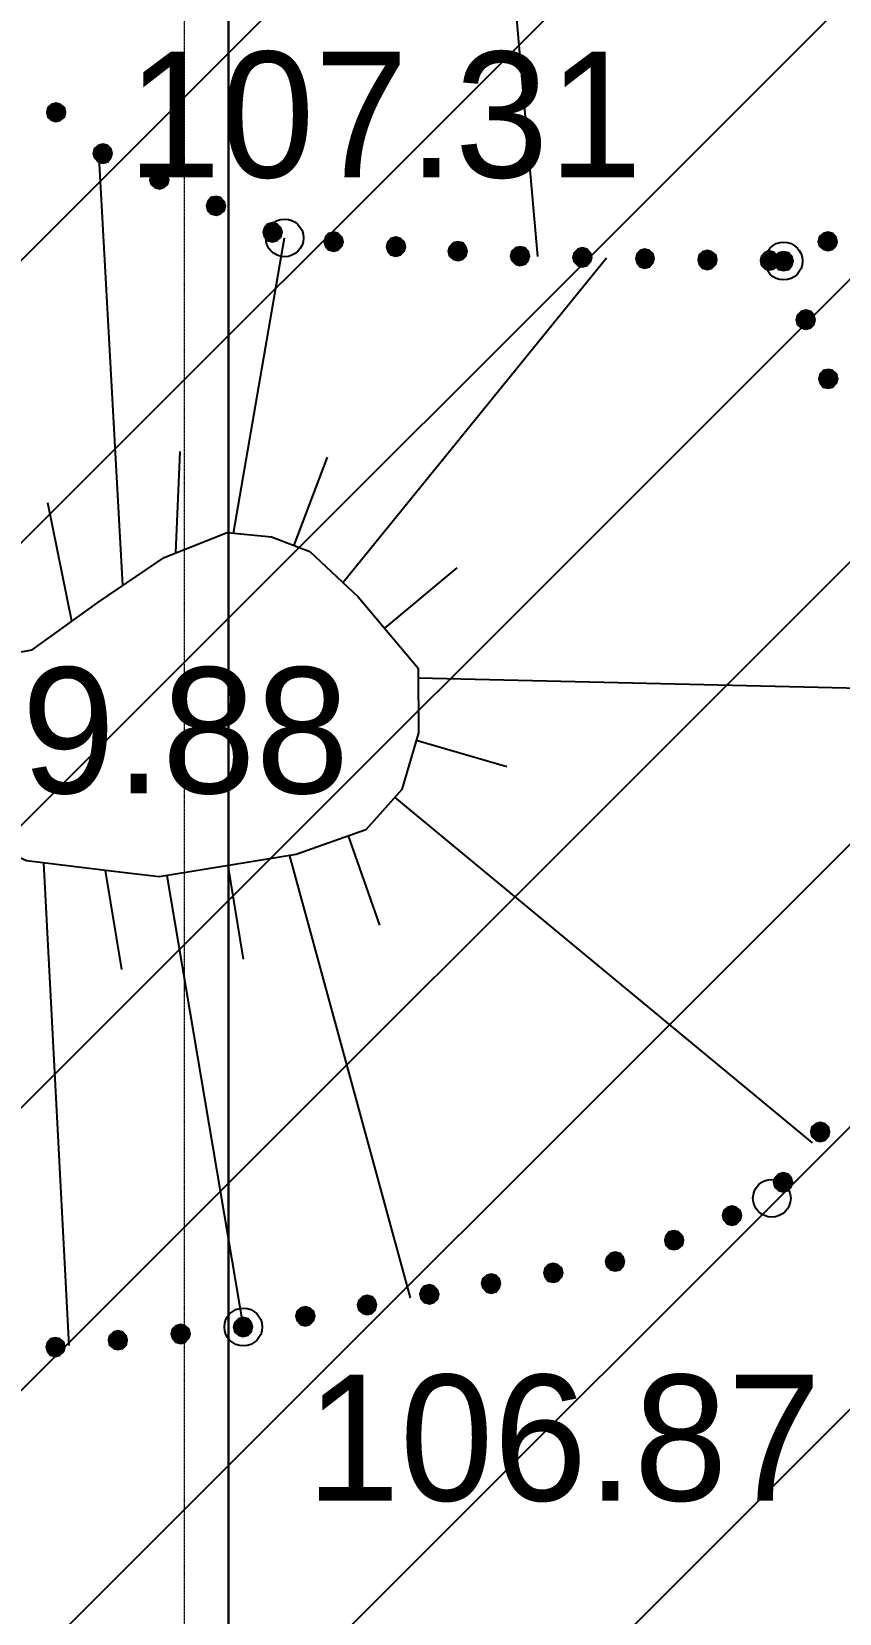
# Model space of a CAD drawing. Header units: millimetres. Extents: x 172667 to 1873135, y -274708 to 168495.
# Drawn here: x 1839051 to 1845469, y 38899 to 51469 of the extents above; entities that cross this region are included whole.
import ezdxf
from ezdxf.enums import TextEntityAlignment as Align

# ---------------------------------------------------------------- set-up
doc = ezdxf.new("R2010")
doc.units = ezdxf.units.MM
doc.linetypes.add('ADSK_Линия сетки', pattern=[25, 20, -2.5, 0, -2.5])
doc.layers.add('_ТОПО', color=253, linetype='Continuous')
doc.layers.add('SC007', color=7, linetype='Continuous')
doc.layers.add('Оси', color=10, linetype='Continuous', lineweight=0)
doc.layers.add('Стены отделка', color=7, linetype='Continuous', lineweight=40)
doc.styles.add('F2', font='', dxfattribs={"height": 0.000909972})
doc.styles.get('F2').set_extended_font_data('D431')

# ---------------------------------------------------------------- blocks, each defined once
blk = doc.blocks.new('SYMBOL2060001')
at = {"layer": 'SC007'}
blk.add_circle((0, 0), 0.15, dxfattribs=at)

msp = doc.modelspace()

# ---------------------------------------------------------------- hatches: boundary and pattern name
h = msp.add_hatch()
h.set_pattern_fill('ANSI31', color=30, scale=500)
h.paths.add_polyline_path([(1815477.8, 83886.2), (1850035.1, 83412.2), (1849138.2, 7719.4), (1815477.8, 8078.9)])
at = {"layer": '_ТОПО', "linetype": 'ByBlock', "lineweight": -2}
for points in [[(1839246.2, 50755.1), (1839281.2, 50765.1), (1839311.2, 50790.1), (1839321.2, 50830.1), (1839311.2, 50865.1), (1839281.2, 50890.1), (1839246.2, 50900.1), (1839206.2, 50890.1), (1839181.2, 50865.1), (1839171.2, 50830.1), (1839181.2, 50790.1), (1839206.2, 50765.1)], [(1839616.2, 50425.1), (1839656.2, 50435.1), (1839681.2, 50465.1), (1839691.2, 50500.1), (1839681.2, 50540.1), (1839656.2, 50565.1), (1839616.2, 50575.1), (1839581.2, 50565.1), (1839551.2, 50540.1), (1839541.2, 50500.1), (1839551.2, 50465.1), (1839581.2, 50435.1)], [(1840066.2, 50220.1), (1840101.2, 50230.1), (1840131.2, 50255.1), (1840141.2, 50290.1), (1840131.2, 50330.1), (1840101.2, 50355.1), (1840066.2, 50365.1), (1840031.2, 50355.1), (1840001.2, 50330.1), (1839991.2, 50290.1), (1840001.2, 50255.1), (1840031.2, 50230.1)], [(1840516.2, 50010.1), (1840551.2, 50020.1), (1840581.2, 50045.1), (1840591.2, 50085.1), (1840581.2, 50120.1), (1840551.2, 50150.1), (1840516.2, 50160.1), (1840476.2, 50150.1), (1840451.2, 50120.1), (1840441.2, 50085.1), (1840451.2, 50045.1), (1840476.2, 50020.1)], [(1840966.2, 49800.1), (1841001.2, 49810.1), (1841031.2, 49835.1), (1841041.2, 49875.1), (1841031.2, 49910.1), (1841001.2, 49940.1), (1840966.2, 49950.1), (1840926.2, 49940.1), (1840901.2, 49910.1), (1840891.2, 49875.1), (1840901.2, 49835.1), (1840926.2, 49810.1)], [(1841451.2, 49725.1), (1841486.2, 49735.1), (1841516.2, 49765.1), (1841526.2, 49800.1), (1841516.2, 49835.1), (1841486.2, 49865.1), (1841451.2, 49875.1), (1841411.2, 49865.1), (1841386.2, 49835.1), (1841376.2, 49800.1), (1841386.2, 49765.1), (1841411.2, 49735.1)], [(1841946.2, 49685.1), (1841981.2, 49695.1), (1842011.2, 49725.1), (1842021.2, 49760.1), (1842011.2, 49800.1), (1841981.2, 49825.1), (1841946.2, 49835.1), (1841906.2, 49825.1), (1841881.2, 49800.1), (1841871.2, 49760.1), (1841881.2, 49725.1), (1841906.2, 49695.1)], [(1842436.2, 49650.1), (1842476.2, 49660.1), (1842501.2, 49685.1), (1842511.2, 49725.1), (1842501.2, 49760.1), (1842476.2, 49790.1), (1842436.2, 49800.1), (1842401.2, 49790.1), (1842371.2, 49760.1), (1842361.2, 49725.1), (1842371.2, 49685.1), (1842401.2, 49660.1)], [(1845376.2, 49730.1), (1845416.2, 49740.1), (1845441.2, 49765.1), (1845451.2, 49800.1), (1845441.2, 49840.1), (1845416.2, 49865.1), (1845376.2, 49875.1), (1845341.2, 49865.1), (1845311.2, 49840.1), (1845301.2, 49800.1), (1845311.2, 49765.1), (1845341.2, 49740.1)], [(1842931.2, 49610.1), (1842971.2, 49620.1), (1842996.2, 49650.1), (1843006.2, 49685.1), (1842996.2, 49725.1), (1842971.2, 49750.1), (1842931.2, 49760.1), (1842896.2, 49750.1), (1842866.2, 49725.1), (1842856.2, 49685.1), (1842866.2, 49650.1), (1842896.2, 49620.1)], [(1843426.2, 49600.1), (1843466.2, 49610.1), (1843491.2, 49640.1), (1843501.2, 49675.1), (1843491.2, 49710.1), (1843466.2, 49740.1), (1843426.2, 49750.1), (1843391.2, 49740.1), (1843361.2, 49710.1), (1843351.2, 49675.1), (1843361.2, 49640.1), (1843391.2, 49610.1)], [(1843921.2, 49590.1), (1843961.2, 49600.1), (1843986.2, 49630.1), (1843996.2, 49665.1), (1843986.2, 49705.1), (1843961.2, 49730.1), (1843921.2, 49740.1), (1843886.2, 49730.1), (1843861.2, 49705.1), (1843851.2, 49665.1), (1843861.2, 49630.1), (1843886.2, 49600.1)], [(1844421.2, 49580.1), (1844456.2, 49590.1), (1844486.2, 49620.1), (1844496.2, 49655.1), (1844486.2, 49695.1), (1844456.2, 49720.1), (1844421.2, 49730.1), (1844381.2, 49720.1), (1844356.2, 49695.1), (1844346.2, 49655.1), (1844356.2, 49620.1), (1844381.2, 49590.1)], [(1844916.2, 49575.1), (1844951.2, 49585.1), (1844981.2, 49610.1), (1844991.2, 49650.1), (1844981.2, 49685.1), (1844951.2, 49715.1), (1844916.2, 49725.1), (1844876.2, 49715.1), (1844851.2, 49685.1), (1844841.2, 49650.1), (1844851.2, 49610.1), (1844876.2, 49585.1)], [(1845026.2, 49570.1), (1845066.2, 49580.1), (1845091.2, 49610.1), (1845101.2, 49645.1), (1845091.2, 49685.1), (1845066.2, 49710.1), (1845026.2, 49720.1), (1844986.2, 49710.1), (1844961.2, 49685.1), (1844951.2, 49645.1), (1844961.2, 49610.1), (1844986.2, 49580.1)], [(1845201.2, 49105.1), (1845241.2, 49115.1), (1845266.2, 49140.1), (1845276.2, 49180.1), (1845266.2, 49215.1), (1845241.2, 49245.1), (1845201.2, 49255.1), (1845166.2, 49245.1), (1845136.2, 49215.1), (1845126.2, 49180.1), (1845136.2, 49140.1), (1845166.2, 49115.1)], [(1845381.2, 48635.1), (1845416.2, 48645.1), (1845446.2, 48675.1), (1845456.2, 48710.1), (1845446.2, 48750.1), (1845416.2, 48775.1), (1845381.2, 48785.1), (1845341.2, 48775.1), (1845316.2, 48750.1), (1845306.2, 48710.1), (1845316.2, 48675.1), (1845341.2, 48645.1)], [(1845316.2, 42650.1), (1845356.2, 42660.1), (1845381.2, 42690.1), (1845391.2, 42725.1), (1845381.2, 42765.1), (1845356.2, 42790.1), (1845316.2, 42800.1), (1845281.2, 42790.1), (1845251.2, 42765.1), (1845241.2, 42725.1), (1845251.2, 42690.1), (1845281.2, 42660.1)], [(1845021.2, 42250.1), (1845061.2, 42260.1), (1845086.2, 42285.1), (1845096.2, 42325.1), (1845086.2, 42360.1), (1845061.2, 42390.1), (1845021.2, 42400.1), (1844986.2, 42390.1), (1844956.2, 42360.1), (1844946.2, 42325.1), (1844956.2, 42285.1), (1844986.2, 42260.1)], [(1844616.2, 41985.1), (1844651.2, 41995.1), (1844681.2, 42025.1), (1844691.2, 42060.1), (1844681.2, 42100.1), (1844651.2, 42125.1), (1844616.2, 42135.1), (1844576.2, 42125.1), (1844551.2, 42100.1), (1844541.2, 42060.1), (1844551.2, 42025.1), (1844576.2, 41995.1)], [(1844156.2, 41790.1), (1844191.2, 41800.1), (1844221.2, 41825.1), (1844231.2, 41865.1), (1844221.2, 41900.1), (1844191.2, 41930.1), (1844156.2, 41940.1), (1844116.2, 41930.1), (1844091.2, 41900.1), (1844081.2, 41865.1), (1844091.2, 41825.1), (1844116.2, 41800.1)], [(1843686.2, 41620.1), (1843726.2, 41630.1), (1843751.2, 41655.1), (1843761.2, 41695.1), (1843751.2, 41730.1), (1843726.2, 41760.1), (1843686.2, 41770.1), (1843651.2, 41760.1), (1843621.2, 41730.1), (1843611.2, 41695.1), (1843621.2, 41655.1), (1843651.2, 41630.1)], [(1843196.2, 41530.1), (1843231.2, 41540.1), (1843261.2, 41570.1), (1843271.2, 41605.1), (1843261.2, 41645.1), (1843231.2, 41670.1), (1843196.2, 41680.1), (1843156.2, 41670.1), (1843131.2, 41645.1), (1843121.2, 41605.1), (1843131.2, 41570.1), (1843156.2, 41540.1)], [(1842211.2, 41360.1), (1842246.2, 41370.1), (1842276.2, 41395.1), (1842286.2, 41435.1), (1842276.2, 41470.1), (1842246.2, 41500.1), (1842211.2, 41510.1), (1842171.2, 41500.1), (1842146.2, 41470.1), (1842136.2, 41435.1), (1842146.2, 41395.1), (1842171.2, 41370.1)], [(1842701.2, 41445.1), (1842741.2, 41455.1), (1842766.2, 41485.1), (1842776.2, 41520.1), (1842766.2, 41560.1), (1842741.2, 41585.1), (1842701.2, 41595.1), (1842666.2, 41585.1), (1842636.2, 41560.1), (1842626.2, 41520.1), (1842636.2, 41485.1), (1842666.2, 41455.1)], [(1841716.2, 41275.1), (1841756.2, 41285.1), (1841781.2, 41310.1), (1841791.2, 41350.1), (1841781.2, 41385.1), (1841756.2, 41415.1), (1841716.2, 41425.1), (1841681.2, 41415.1), (1841651.2, 41385.1), (1841641.2, 41350.1), (1841651.2, 41310.1), (1841681.2, 41285.1)], [(1840731.2, 41100.1), (1840771.2, 41110.1), (1840796.2, 41135.1), (1840806.2, 41175.1), (1840796.2, 41210.1), (1840771.2, 41240.1), (1840731.2, 41250.1), (1840696.2, 41240.1), (1840666.2, 41210.1), (1840656.2, 41175.1), (1840666.2, 41135.1), (1840696.2, 41110.1)], [(1841226.2, 41185.1), (1841261.2, 41195.1), (1841291.2, 41225.1), (1841301.2, 41260.1), (1841291.2, 41300.1), (1841261.2, 41325.1), (1841226.2, 41335.1), (1841186.2, 41325.1), (1841161.2, 41300.1), (1841151.2, 41260.1), (1841161.2, 41225.1), (1841186.2, 41195.1)], [(1839736.2, 40995.1), (1839776.2, 41005.1), (1839801.2, 41030.1), (1839811.2, 41070.1), (1839801.2, 41105.1), (1839776.2, 41135.1), (1839736.2, 41145.1), (1839701.2, 41135.1), (1839671.2, 41105.1), (1839661.2, 41070.1), (1839671.2, 41030.1), (1839701.2, 41005.1)], [(1840236.2, 41045.1), (1840271.2, 41055.1), (1840301.2, 41085.1), (1840311.2, 41120.1), (1840301.2, 41160.1), (1840271.2, 41185.1), (1840236.2, 41195.1), (1840196.2, 41185.1), (1840171.2, 41160.1), (1840161.2, 41120.1), (1840171.2, 41085.1), (1840196.2, 41055.1)], [(1839241.2, 40940.1), (1839276.2, 40950.1), (1839306.2, 40980.1), (1839316.2, 41015.1), (1839306.2, 41055.1), (1839276.2, 41080.1), (1839241.2, 41090.1), (1839201.2, 41080.1), (1839176.2, 41055.1), (1839166.2, 41015.1), (1839176.2, 40980.1), (1839201.2, 40950.1)]]:
    msp.add_hatch(color=8, dxfattribs=at).paths.add_polyline_path(points)

# ---------------------------------------------------------------- linework, layer by layer
at = {"lineweight": 30, "elevation": 3738.5}
msp.add_lwpolyline([(1840615.2, 75499), (1817365.2, 75499), (1817365.2, 15249), (1840615.2, 15249)], close=True, dxfattribs=at)
at = {"layer": '_ТОПО', "color": 8, "linetype": 'ByBlock', "lineweight": -2}
for p, q in [((1842871.4, 51948.3, 108979), (1843069.4, 49681.7, 108979)), ((1839776.4, 47068.3, 109054.7), (1839585.1, 50516.1, 109054.7)), ((1840656.4, 47483.3, 109054.7), (1841061.2, 49830.1, 109054.7)), ((1841526.4, 47093.3, 109054.7), (1843619.9, 49671.7, 108411.9)), ((1840196.4, 47328.3, 109054.7), (1840232.3, 48132.6, 109054.7)), ((1841136.4, 47388.3, 109054.7), (1841401.4, 48088.3, 109054.7)), ((1839371.4, 46783.3, 109054.7), (1839181, 47723.7, 109054.7)), ((1841856.4, 46728.3, 109054.7), (1842431.4, 47208.3, 109054.7)), ((1842121.4, 46333.3, 109054.7), (1846180.8, 46239.9, 109054.7)), ((1842106.4, 45838.3, 109054.7), (1842826.4, 45628.3, 109054.7)), ((1841936.4, 45383.3, 109054.7), (1845253.3, 42638.3, 109054.7)), ((1841566.4, 45078.3, 109054.7), (1841816.4, 44368.3, 109054.7)), ((1841101.4, 44918.3, 109054.7), (1842059.8, 41407.6, 109054.7)), ((1839146.4, 44863.3, 109054.7), (1839347.8, 41027.2, 109054.7)), ((1839636.4, 44803.3, 109054.7), (1839765.1, 44014.8, 109054.7)), ((1840126.4, 44763.3, 109054.7), (1840733.2, 41175.1, 109054.7)), ((1840611.4, 44843.3, 109054.7), (1840731.4, 44098.3, 109054.7))]:
    msp.add_line(p, q, dxfattribs=at)
at = {"layer": '_ТОПО', "color": 8, "linetype": 'ByBlock', "lineweight": -2, "flags": 128}
for points, elevation in [([(1839246.2, 50755.1), (1839281.2, 50765.1), (1839311.2, 50790.1), (1839321.2, 50830.1), (1839311.2, 50865.1), (1839281.2, 50890.1), (1839246.2, 50900.1), (1839206.2, 50890.1), (1839181.2, 50865.1), (1839171.2, 50830.1), (1839181.2, 50790.1), (1839206.2, 50765.1), (1839246.2, 50755.1)], 104684.4), ([(1839246.2, 50755.1), (1839281.2, 50765.1), (1839311.2, 50790.1), (1839321.2, 50830.1), (1839311.2, 50865.1), (1839281.2, 50890.1), (1839246.2, 50900.1), (1839206.2, 50890.1), (1839181.2, 50865.1), (1839171.2, 50830.1), (1839181.2, 50790.1), (1839206.2, 50765.1), (1839246.2, 50755.1)], 104684.4), ([(1839616.2, 50425.1), (1839656.2, 50435.1), (1839681.2, 50465.1), (1839691.2, 50500.1), (1839681.2, 50540.1), (1839656.2, 50565.1), (1839616.2, 50575.1), (1839581.2, 50565.1), (1839551.2, 50540.1), (1839541.2, 50500.1), (1839551.2, 50465.1), (1839581.2, 50435.1), (1839616.2, 50425.1)], 104684.4), ([(1839616.2, 50425.1), (1839656.2, 50435.1), (1839681.2, 50465.1), (1839691.2, 50500.1), (1839681.2, 50540.1), (1839656.2, 50565.1), (1839616.2, 50575.1), (1839581.2, 50565.1), (1839551.2, 50540.1), (1839541.2, 50500.1), (1839551.2, 50465.1), (1839581.2, 50435.1), (1839616.2, 50425.1)], 104684.4), ([(1840066.2, 50220.1), (1840101.2, 50230.1), (1840131.2, 50255.1), (1840141.2, 50290.1), (1840131.2, 50330.1), (1840101.2, 50355.1), (1840066.2, 50365.1), (1840031.2, 50355.1), (1840001.2, 50330.1), (1839991.2, 50290.1), (1840001.2, 50255.1), (1840031.2, 50230.1), (1840066.2, 50220.1)], 104684.4), ([(1840066.2, 50220.1), (1840101.2, 50230.1), (1840131.2, 50255.1), (1840141.2, 50290.1), (1840131.2, 50330.1), (1840101.2, 50355.1), (1840066.2, 50365.1), (1840031.2, 50355.1), (1840001.2, 50330.1), (1839991.2, 50290.1), (1840001.2, 50255.1), (1840031.2, 50230.1), (1840066.2, 50220.1)], 104684.4), ([(1840516.2, 50010.1), (1840551.2, 50020.1), (1840581.2, 50045.1), (1840591.2, 50085.1), (1840581.2, 50120.1), (1840551.2, 50150.1), (1840516.2, 50160.1), (1840476.2, 50150.1), (1840451.2, 50120.1), (1840441.2, 50085.1), (1840451.2, 50045.1), (1840476.2, 50020.1), (1840516.2, 50010.1)], 104684.4), ([(1840516.2, 50010.1), (1840551.2, 50020.1), (1840581.2, 50045.1), (1840591.2, 50085.1), (1840581.2, 50120.1), (1840551.2, 50150.1), (1840516.2, 50160.1), (1840476.2, 50150.1), (1840451.2, 50120.1), (1840441.2, 50085.1), (1840451.2, 50045.1), (1840476.2, 50020.1), (1840516.2, 50010.1)], 104684.4), ([(1840966.2, 49800.1), (1841001.2, 49810.1), (1841031.2, 49835.1), (1841041.2, 49875.1), (1841031.2, 49910.1), (1841001.2, 49940.1), (1840966.2, 49950.1), (1840926.2, 49940.1), (1840901.2, 49910.1), (1840891.2, 49875.1), (1840901.2, 49835.1), (1840926.2, 49810.1), (1840966.2, 49800.1)], 104684.4), ([(1840966.2, 49800.1), (1841001.2, 49810.1), (1841031.2, 49835.1), (1841041.2, 49875.1), (1841031.2, 49910.1), (1841001.2, 49940.1), (1840966.2, 49950.1), (1840926.2, 49940.1), (1840901.2, 49910.1), (1840891.2, 49875.1), (1840901.2, 49835.1), (1840926.2, 49810.1), (1840966.2, 49800.1)], 104684.4), ([(1841451.2, 49725.1), (1841486.2, 49735.1), (1841516.2, 49765.1), (1841526.2, 49800.1), (1841516.2, 49835.1), (1841486.2, 49865.1), (1841451.2, 49875.1), (1841411.2, 49865.1), (1841386.2, 49835.1), (1841376.2, 49800.1), (1841386.2, 49765.1), (1841411.2, 49735.1), (1841451.2, 49725.1)], 104684.4), ([(1841451.2, 49725.1), (1841486.2, 49735.1), (1841516.2, 49765.1), (1841526.2, 49800.1), (1841516.2, 49835.1), (1841486.2, 49865.1), (1841451.2, 49875.1), (1841411.2, 49865.1), (1841386.2, 49835.1), (1841376.2, 49800.1), (1841386.2, 49765.1), (1841411.2, 49735.1), (1841451.2, 49725.1)], 104684.4), ([(1841946.2, 49685.1), (1841981.2, 49695.1), (1842011.2, 49725.1), (1842021.2, 49760.1), (1842011.2, 49800.1), (1841981.2, 49825.1), (1841946.2, 49835.1), (1841906.2, 49825.1), (1841881.2, 49800.1), (1841871.2, 49760.1), (1841881.2, 49725.1), (1841906.2, 49695.1), (1841946.2, 49685.1)], 104684.4), ([(1841946.2, 49685.1), (1841981.2, 49695.1), (1842011.2, 49725.1), (1842021.2, 49760.1), (1842011.2, 49800.1), (1841981.2, 49825.1), (1841946.2, 49835.1), (1841906.2, 49825.1), (1841881.2, 49800.1), (1841871.2, 49760.1), (1841881.2, 49725.1), (1841906.2, 49695.1), (1841946.2, 49685.1)], 104684.4), ([(1842436.2, 49650.1), (1842476.2, 49660.1), (1842501.2, 49685.1), (1842511.2, 49725.1), (1842501.2, 49760.1), (1842476.2, 49790.1), (1842436.2, 49800.1), (1842401.2, 49790.1), (1842371.2, 49760.1), (1842361.2, 49725.1), (1842371.2, 49685.1), (1842401.2, 49660.1), (1842436.2, 49650.1)], 104684.4), ([(1842436.2, 49650.1), (1842476.2, 49660.1), (1842501.2, 49685.1), (1842511.2, 49725.1), (1842501.2, 49760.1), (1842476.2, 49790.1), (1842436.2, 49800.1), (1842401.2, 49790.1), (1842371.2, 49760.1), (1842361.2, 49725.1), (1842371.2, 49685.1), (1842401.2, 49660.1), (1842436.2, 49650.1)], 104684.4), ([(1845376.2, 49730.1), (1845416.2, 49740.1), (1845441.2, 49765.1), (1845451.2, 49800.1), (1845441.2, 49840.1), (1845416.2, 49865.1), (1845376.2, 49875.1), (1845341.2, 49865.1), (1845311.2, 49840.1), (1845301.2, 49800.1), (1845311.2, 49765.1), (1845341.2, 49740.1), (1845376.2, 49730.1)], 104684.4), ([(1845376.2, 49730.1), (1845416.2, 49740.1), (1845441.2, 49765.1), (1845451.2, 49800.1), (1845441.2, 49840.1), (1845416.2, 49865.1), (1845376.2, 49875.1), (1845341.2, 49865.1), (1845311.2, 49840.1), (1845301.2, 49800.1), (1845311.2, 49765.1), (1845341.2, 49740.1), (1845376.2, 49730.1)], 104684.4), ([(1842931.2, 49610.1), (1842971.2, 49620.1), (1842996.2, 49650.1), (1843006.2, 49685.1), (1842996.2, 49725.1), (1842971.2, 49750.1), (1842931.2, 49760.1), (1842896.2, 49750.1), (1842866.2, 49725.1), (1842856.2, 49685.1), (1842866.2, 49650.1), (1842896.2, 49620.1), (1842931.2, 49610.1)], 104684.4), ([(1842931.2, 49610.1), (1842971.2, 49620.1), (1842996.2, 49650.1), (1843006.2, 49685.1), (1842996.2, 49725.1), (1842971.2, 49750.1), (1842931.2, 49760.1), (1842896.2, 49750.1), (1842866.2, 49725.1), (1842856.2, 49685.1), (1842866.2, 49650.1), (1842896.2, 49620.1), (1842931.2, 49610.1)], 104684.4), ([(1843426.2, 49600.1), (1843466.2, 49610.1), (1843491.2, 49640.1), (1843501.2, 49675.1), (1843491.2, 49710.1), (1843466.2, 49740.1), (1843426.2, 49750.1), (1843391.2, 49740.1), (1843361.2, 49710.1), (1843351.2, 49675.1), (1843361.2, 49640.1), (1843391.2, 49610.1), (1843426.2, 49600.1)], 104684.4), ([(1843426.2, 49600.1), (1843466.2, 49610.1), (1843491.2, 49640.1), (1843501.2, 49675.1), (1843491.2, 49710.1), (1843466.2, 49740.1), (1843426.2, 49750.1), (1843391.2, 49740.1), (1843361.2, 49710.1), (1843351.2, 49675.1), (1843361.2, 49640.1), (1843391.2, 49610.1), (1843426.2, 49600.1)], 104684.4), ([(1843921.2, 49590.1), (1843961.2, 49600.1), (1843986.2, 49630.1), (1843996.2, 49665.1), (1843986.2, 49705.1), (1843961.2, 49730.1), (1843921.2, 49740.1), (1843886.2, 49730.1), (1843861.2, 49705.1), (1843851.2, 49665.1), (1843861.2, 49630.1), (1843886.2, 49600.1), (1843921.2, 49590.1)], 104684.4), ([(1843921.2, 49590.1), (1843961.2, 49600.1), (1843986.2, 49630.1), (1843996.2, 49665.1), (1843986.2, 49705.1), (1843961.2, 49730.1), (1843921.2, 49740.1), (1843886.2, 49730.1), (1843861.2, 49705.1), (1843851.2, 49665.1), (1843861.2, 49630.1), (1843886.2, 49600.1), (1843921.2, 49590.1)], 104684.4), ([(1844421.2, 49580.1), (1844456.2, 49590.1), (1844486.2, 49620.1), (1844496.2, 49655.1), (1844486.2, 49695.1), (1844456.2, 49720.1), (1844421.2, 49730.1), (1844381.2, 49720.1), (1844356.2, 49695.1), (1844346.2, 49655.1), (1844356.2, 49620.1), (1844381.2, 49590.1), (1844421.2, 49580.1)], 104684.4), ([(1844421.2, 49580.1), (1844456.2, 49590.1), (1844486.2, 49620.1), (1844496.2, 49655.1), (1844486.2, 49695.1), (1844456.2, 49720.1), (1844421.2, 49730.1), (1844381.2, 49720.1), (1844356.2, 49695.1), (1844346.2, 49655.1), (1844356.2, 49620.1), (1844381.2, 49590.1), (1844421.2, 49580.1)], 104684.4), ([(1844916.2, 49575.1), (1844951.2, 49585.1), (1844981.2, 49610.1), (1844991.2, 49650.1), (1844981.2, 49685.1), (1844951.2, 49715.1), (1844916.2, 49725.1), (1844876.2, 49715.1), (1844851.2, 49685.1), (1844841.2, 49650.1), (1844851.2, 49610.1), (1844876.2, 49585.1), (1844916.2, 49575.1)], 104684.4), ([(1844916.2, 49575.1), (1844951.2, 49585.1), (1844981.2, 49610.1), (1844991.2, 49650.1), (1844981.2, 49685.1), (1844951.2, 49715.1), (1844916.2, 49725.1), (1844876.2, 49715.1), (1844851.2, 49685.1), (1844841.2, 49650.1), (1844851.2, 49610.1), (1844876.2, 49585.1), (1844916.2, 49575.1)], 104684.4), ([(1845026.2, 49570.1), (1845066.2, 49580.1), (1845091.2, 49610.1), (1845101.2, 49645.1), (1845091.2, 49685.1), (1845066.2, 49710.1), (1845026.2, 49720.1), (1844986.2, 49710.1), (1844961.2, 49685.1), (1844951.2, 49645.1), (1844961.2, 49610.1), (1844986.2, 49580.1), (1845026.2, 49570.1)], 107671.9), ([(1845026.2, 49570.1), (1845066.2, 49580.1), (1845091.2, 49610.1), (1845101.2, 49645.1), (1845091.2, 49685.1), (1845066.2, 49710.1), (1845026.2, 49720.1), (1844986.2, 49710.1), (1844961.2, 49685.1), (1844951.2, 49645.1), (1844961.2, 49610.1), (1844986.2, 49580.1), (1845026.2, 49570.1)], 107671.9), ([(1845201.2, 49105.1), (1845241.2, 49115.1), (1845266.2, 49140.1), (1845276.2, 49180.1), (1845266.2, 49215.1), (1845241.2, 49245.1), (1845201.2, 49255.1), (1845166.2, 49245.1), (1845136.2, 49215.1), (1845126.2, 49180.1), (1845136.2, 49140.1), (1845166.2, 49115.1), (1845201.2, 49105.1)], 107671.9), ([(1845201.2, 49105.1), (1845241.2, 49115.1), (1845266.2, 49140.1), (1845276.2, 49180.1), (1845266.2, 49215.1), (1845241.2, 49245.1), (1845201.2, 49255.1), (1845166.2, 49245.1), (1845136.2, 49215.1), (1845126.2, 49180.1), (1845136.2, 49140.1), (1845166.2, 49115.1), (1845201.2, 49105.1)], 107671.9), ([(1845381.2, 48635.1), (1845416.2, 48645.1), (1845446.2, 48675.1), (1845456.2, 48710.1), (1845446.2, 48750.1), (1845416.2, 48775.1), (1845381.2, 48785.1), (1845341.2, 48775.1), (1845316.2, 48750.1), (1845306.2, 48710.1), (1845316.2, 48675.1), (1845341.2, 48645.1), (1845381.2, 48635.1)], 107671.9), ([(1845381.2, 48635.1), (1845416.2, 48645.1), (1845446.2, 48675.1), (1845456.2, 48710.1), (1845446.2, 48750.1), (1845416.2, 48775.1), (1845381.2, 48785.1), (1845341.2, 48775.1), (1845316.2, 48750.1), (1845306.2, 48710.1), (1845316.2, 48675.1), (1845341.2, 48645.1), (1845381.2, 48635.1)], 107671.9), ([(1836880, 45834.3), (1836671.9, 46125.6), (1836609.5, 46583.4), (1836859.2, 46916.3), (1837212.9, 46957.9), (1837899.6, 46604.2), (1838384.2, 46437.1), (1839056.9, 46555.6), (1839585.1, 46937.1), (1840105.3, 47290.9), (1840604.7, 47490.1), (1840956.4, 47454.8), (1841262.2, 47339.1), (1841645.1, 46978.7), (1842123.3, 46409.5), (1842123.7, 45896.7), (1841991.9, 45445.8), (1841707.5, 45126.8), (1841154.2, 44929.1), (1840063.7, 44752.3), (1839705.5, 44795.8), (1839011.2, 44880.1), (1836880, 45834.3)], 109054.7), ([(1845316.2, 42650.1), (1845356.2, 42660.1), (1845381.2, 42690.1), (1845391.2, 42725.1), (1845381.2, 42765.1), (1845356.2, 42790.1), (1845316.2, 42800.1), (1845281.2, 42790.1), (1845251.2, 42765.1), (1845241.2, 42725.1), (1845251.2, 42690.1), (1845281.2, 42660.1), (1845316.2, 42650.1)], 107671.9), ([(1845316.2, 42650.1), (1845356.2, 42660.1), (1845381.2, 42690.1), (1845391.2, 42725.1), (1845381.2, 42765.1), (1845356.2, 42790.1), (1845316.2, 42800.1), (1845281.2, 42790.1), (1845251.2, 42765.1), (1845241.2, 42725.1), (1845251.2, 42690.1), (1845281.2, 42660.1), (1845316.2, 42650.1)], 107671.9), ([(1845021.2, 42250.1), (1845061.2, 42260.1), (1845086.2, 42285.1), (1845096.2, 42325.1), (1845086.2, 42360.1), (1845061.2, 42390.1), (1845021.2, 42400.1), (1844986.2, 42390.1), (1844956.2, 42360.1), (1844946.2, 42325.1), (1844956.2, 42285.1), (1844986.2, 42260.1), (1845021.2, 42250.1)], 107671.9), ([(1845021.2, 42250.1), (1845061.2, 42260.1), (1845086.2, 42285.1), (1845096.2, 42325.1), (1845086.2, 42360.1), (1845061.2, 42390.1), (1845021.2, 42400.1), (1844986.2, 42390.1), (1844956.2, 42360.1), (1844946.2, 42325.1), (1844956.2, 42285.1), (1844986.2, 42260.1), (1845021.2, 42250.1)], 107671.9), ([(1844616.2, 41985.1), (1844651.2, 41995.1), (1844681.2, 42025.1), (1844691.2, 42060.1), (1844681.2, 42100.1), (1844651.2, 42125.1), (1844616.2, 42135.1), (1844576.2, 42125.1), (1844551.2, 42100.1), (1844541.2, 42060.1), (1844551.2, 42025.1), (1844576.2, 41995.1), (1844616.2, 41985.1)], 107671.9), ([(1844616.2, 41985.1), (1844651.2, 41995.1), (1844681.2, 42025.1), (1844691.2, 42060.1), (1844681.2, 42100.1), (1844651.2, 42125.1), (1844616.2, 42135.1), (1844576.2, 42125.1), (1844551.2, 42100.1), (1844541.2, 42060.1), (1844551.2, 42025.1), (1844576.2, 41995.1), (1844616.2, 41985.1)], 107671.9), ([(1844156.2, 41790.1), (1844191.2, 41800.1), (1844221.2, 41825.1), (1844231.2, 41865.1), (1844221.2, 41900.1), (1844191.2, 41930.1), (1844156.2, 41940.1), (1844116.2, 41930.1), (1844091.2, 41900.1), (1844081.2, 41865.1), (1844091.2, 41825.1), (1844116.2, 41800.1), (1844156.2, 41790.1)], 107671.9), ([(1844156.2, 41790.1), (1844191.2, 41800.1), (1844221.2, 41825.1), (1844231.2, 41865.1), (1844221.2, 41900.1), (1844191.2, 41930.1), (1844156.2, 41940.1), (1844116.2, 41930.1), (1844091.2, 41900.1), (1844081.2, 41865.1), (1844091.2, 41825.1), (1844116.2, 41800.1), (1844156.2, 41790.1)], 107671.9), ([(1843686.2, 41620.1), (1843726.2, 41630.1), (1843751.2, 41655.1), (1843761.2, 41695.1), (1843751.2, 41730.1), (1843726.2, 41760.1), (1843686.2, 41770.1), (1843651.2, 41760.1), (1843621.2, 41730.1), (1843611.2, 41695.1), (1843621.2, 41655.1), (1843651.2, 41630.1), (1843686.2, 41620.1)], 107671.9), ([(1843686.2, 41620.1), (1843726.2, 41630.1), (1843751.2, 41655.1), (1843761.2, 41695.1), (1843751.2, 41730.1), (1843726.2, 41760.1), (1843686.2, 41770.1), (1843651.2, 41760.1), (1843621.2, 41730.1), (1843611.2, 41695.1), (1843621.2, 41655.1), (1843651.2, 41630.1), (1843686.2, 41620.1)], 107671.9), ([(1843196.2, 41530.1), (1843231.2, 41540.1), (1843261.2, 41570.1), (1843271.2, 41605.1), (1843261.2, 41645.1), (1843231.2, 41670.1), (1843196.2, 41680.1), (1843156.2, 41670.1), (1843131.2, 41645.1), (1843121.2, 41605.1), (1843131.2, 41570.1), (1843156.2, 41540.1), (1843196.2, 41530.1)], 107671.9), ([(1843196.2, 41530.1), (1843231.2, 41540.1), (1843261.2, 41570.1), (1843271.2, 41605.1), (1843261.2, 41645.1), (1843231.2, 41670.1), (1843196.2, 41680.1), (1843156.2, 41670.1), (1843131.2, 41645.1), (1843121.2, 41605.1), (1843131.2, 41570.1), (1843156.2, 41540.1), (1843196.2, 41530.1)], 107671.9), ([(1842211.2, 41360.1), (1842246.2, 41370.1), (1842276.2, 41395.1), (1842286.2, 41435.1), (1842276.2, 41470.1), (1842246.2, 41500.1), (1842211.2, 41510.1), (1842171.2, 41500.1), (1842146.2, 41470.1), (1842136.2, 41435.1), (1842146.2, 41395.1), (1842171.2, 41370.1), (1842211.2, 41360.1)], 107671.9), ([(1842211.2, 41360.1), (1842246.2, 41370.1), (1842276.2, 41395.1), (1842286.2, 41435.1), (1842276.2, 41470.1), (1842246.2, 41500.1), (1842211.2, 41510.1), (1842171.2, 41500.1), (1842146.2, 41470.1), (1842136.2, 41435.1), (1842146.2, 41395.1), (1842171.2, 41370.1), (1842211.2, 41360.1)], 107671.9), ([(1842701.2, 41445.1), (1842741.2, 41455.1), (1842766.2, 41485.1), (1842776.2, 41520.1), (1842766.2, 41560.1), (1842741.2, 41585.1), (1842701.2, 41595.1), (1842666.2, 41585.1), (1842636.2, 41560.1), (1842626.2, 41520.1), (1842636.2, 41485.1), (1842666.2, 41455.1), (1842701.2, 41445.1)], 107671.9), ([(1842701.2, 41445.1), (1842741.2, 41455.1), (1842766.2, 41485.1), (1842776.2, 41520.1), (1842766.2, 41560.1), (1842741.2, 41585.1), (1842701.2, 41595.1), (1842666.2, 41585.1), (1842636.2, 41560.1), (1842626.2, 41520.1), (1842636.2, 41485.1), (1842666.2, 41455.1), (1842701.2, 41445.1)], 107671.9), ([(1841716.2, 41275.1), (1841756.2, 41285.1), (1841781.2, 41310.1), (1841791.2, 41350.1), (1841781.2, 41385.1), (1841756.2, 41415.1), (1841716.2, 41425.1), (1841681.2, 41415.1), (1841651.2, 41385.1), (1841641.2, 41350.1), (1841651.2, 41310.1), (1841681.2, 41285.1), (1841716.2, 41275.1)], 107671.9), ([(1841716.2, 41275.1), (1841756.2, 41285.1), (1841781.2, 41310.1), (1841791.2, 41350.1), (1841781.2, 41385.1), (1841756.2, 41415.1), (1841716.2, 41425.1), (1841681.2, 41415.1), (1841651.2, 41385.1), (1841641.2, 41350.1), (1841651.2, 41310.1), (1841681.2, 41285.1), (1841716.2, 41275.1)], 107671.9), ([(1840731.2, 41100.1), (1840771.2, 41110.1), (1840796.2, 41135.1), (1840806.2, 41175.1), (1840796.2, 41210.1), (1840771.2, 41240.1), (1840731.2, 41250.1), (1840696.2, 41240.1), (1840666.2, 41210.1), (1840656.2, 41175.1), (1840666.2, 41135.1), (1840696.2, 41110.1), (1840731.2, 41100.1)], 107671.9), ([(1840731.2, 41100.1), (1840771.2, 41110.1), (1840796.2, 41135.1), (1840806.2, 41175.1), (1840796.2, 41210.1), (1840771.2, 41240.1), (1840731.2, 41250.1), (1840696.2, 41240.1), (1840666.2, 41210.1), (1840656.2, 41175.1), (1840666.2, 41135.1), (1840696.2, 41110.1), (1840731.2, 41100.1)], 107671.9), ([(1841226.2, 41185.1), (1841261.2, 41195.1), (1841291.2, 41225.1), (1841301.2, 41260.1), (1841291.2, 41300.1), (1841261.2, 41325.1), (1841226.2, 41335.1), (1841186.2, 41325.1), (1841161.2, 41300.1), (1841151.2, 41260.1), (1841161.2, 41225.1), (1841186.2, 41195.1), (1841226.2, 41185.1)], 107671.9), ([(1841226.2, 41185.1), (1841261.2, 41195.1), (1841291.2, 41225.1), (1841301.2, 41260.1), (1841291.2, 41300.1), (1841261.2, 41325.1), (1841226.2, 41335.1), (1841186.2, 41325.1), (1841161.2, 41300.1), (1841151.2, 41260.1), (1841161.2, 41225.1), (1841186.2, 41195.1), (1841226.2, 41185.1)], 107671.9), ([(1839736.2, 40995.1), (1839776.2, 41005.1), (1839801.2, 41030.1), (1839811.2, 41070.1), (1839801.2, 41105.1), (1839776.2, 41135.1), (1839736.2, 41145.1), (1839701.2, 41135.1), (1839671.2, 41105.1), (1839661.2, 41070.1), (1839671.2, 41030.1), (1839701.2, 41005.1), (1839736.2, 40995.1)], 107671.9), ([(1839736.2, 40995.1), (1839776.2, 41005.1), (1839801.2, 41030.1), (1839811.2, 41070.1), (1839801.2, 41105.1), (1839776.2, 41135.1), (1839736.2, 41145.1), (1839701.2, 41135.1), (1839671.2, 41105.1), (1839661.2, 41070.1), (1839671.2, 41030.1), (1839701.2, 41005.1), (1839736.2, 40995.1)], 107671.9), ([(1840236.2, 41045.1), (1840271.2, 41055.1), (1840301.2, 41085.1), (1840311.2, 41120.1), (1840301.2, 41160.1), (1840271.2, 41185.1), (1840236.2, 41195.1), (1840196.2, 41185.1), (1840171.2, 41160.1), (1840161.2, 41120.1), (1840171.2, 41085.1), (1840196.2, 41055.1), (1840236.2, 41045.1)], 107671.9), ([(1840236.2, 41045.1), (1840271.2, 41055.1), (1840301.2, 41085.1), (1840311.2, 41120.1), (1840301.2, 41160.1), (1840271.2, 41185.1), (1840236.2, 41195.1), (1840196.2, 41185.1), (1840171.2, 41160.1), (1840161.2, 41120.1), (1840171.2, 41085.1), (1840196.2, 41055.1), (1840236.2, 41045.1)], 107671.9), ([(1839241.2, 40940.1), (1839276.2, 40950.1), (1839306.2, 40980.1), (1839316.2, 41015.1), (1839306.2, 41055.1), (1839276.2, 41080.1), (1839241.2, 41090.1), (1839201.2, 41080.1), (1839176.2, 41055.1), (1839166.2, 41015.1), (1839176.2, 40980.1), (1839201.2, 40950.1), (1839241.2, 40940.1)], 107671.9), ([(1839241.2, 40940.1), (1839276.2, 40950.1), (1839306.2, 40980.1), (1839316.2, 41015.1), (1839306.2, 41055.1), (1839276.2, 41080.1), (1839241.2, 41090.1), (1839201.2, 41080.1), (1839176.2, 41055.1), (1839166.2, 41015.1), (1839176.2, 40980.1), (1839201.2, 40950.1), (1839241.2, 40940.1)], 107671.9)]:
    msp.add_lwpolyline(points, close=True, dxfattribs=dict(at, elevation=elevation))
at = {"layer": 'Оси', "linetype": 'ADSK_Линия сетки'}
msp.add_line((1840265.2, 139.4, 3738.5), (1840265.2, 77148.6, 3738.5), dxfattribs=at)
at = {"layer": 'Стены отделка', "lineweight": 18}
msp.add_line((1840615.2, 14999, 3738.5), (1840615.2, 75499, 3738.5), dxfattribs=at)

# ---------------------------------------------------------------- block references
at = {"layer": '_ТОПО', "color": 8, "linetype": 'ByBlock', "lineweight": -2, "xscale": 1000, "yscale": 1000, "zscale": 1000}
for p in [(1841061.2, 49830.1, 107308), (1845026.2, 49646.1, 106963), (1844932.2, 42198.1, 107014), (1840733.2, 41175.1, 106865)]:
    msp.add_blockref('SYMBOL2060001', p, dxfattribs=at)

# ---------------------------------------------------------------- texts
at = {"layer": '_ТОПО', "color": 8, "linetype": 'ByBlock', "lineweight": -2, "style": 'F2'}
for s, p in [('107.31', (1839811.2, 50810.1, 106018)), ('109.88', (1837484.2, 45917.1, 109871)), ('106.87', (1841233.2, 40295.1, 106555))]:
    msp.add_text(s, height=1000, dxfattribs=at).set_placement(p, align=Align.MIDDLE_LEFT)

doc.saveas('drawing.dxf')
